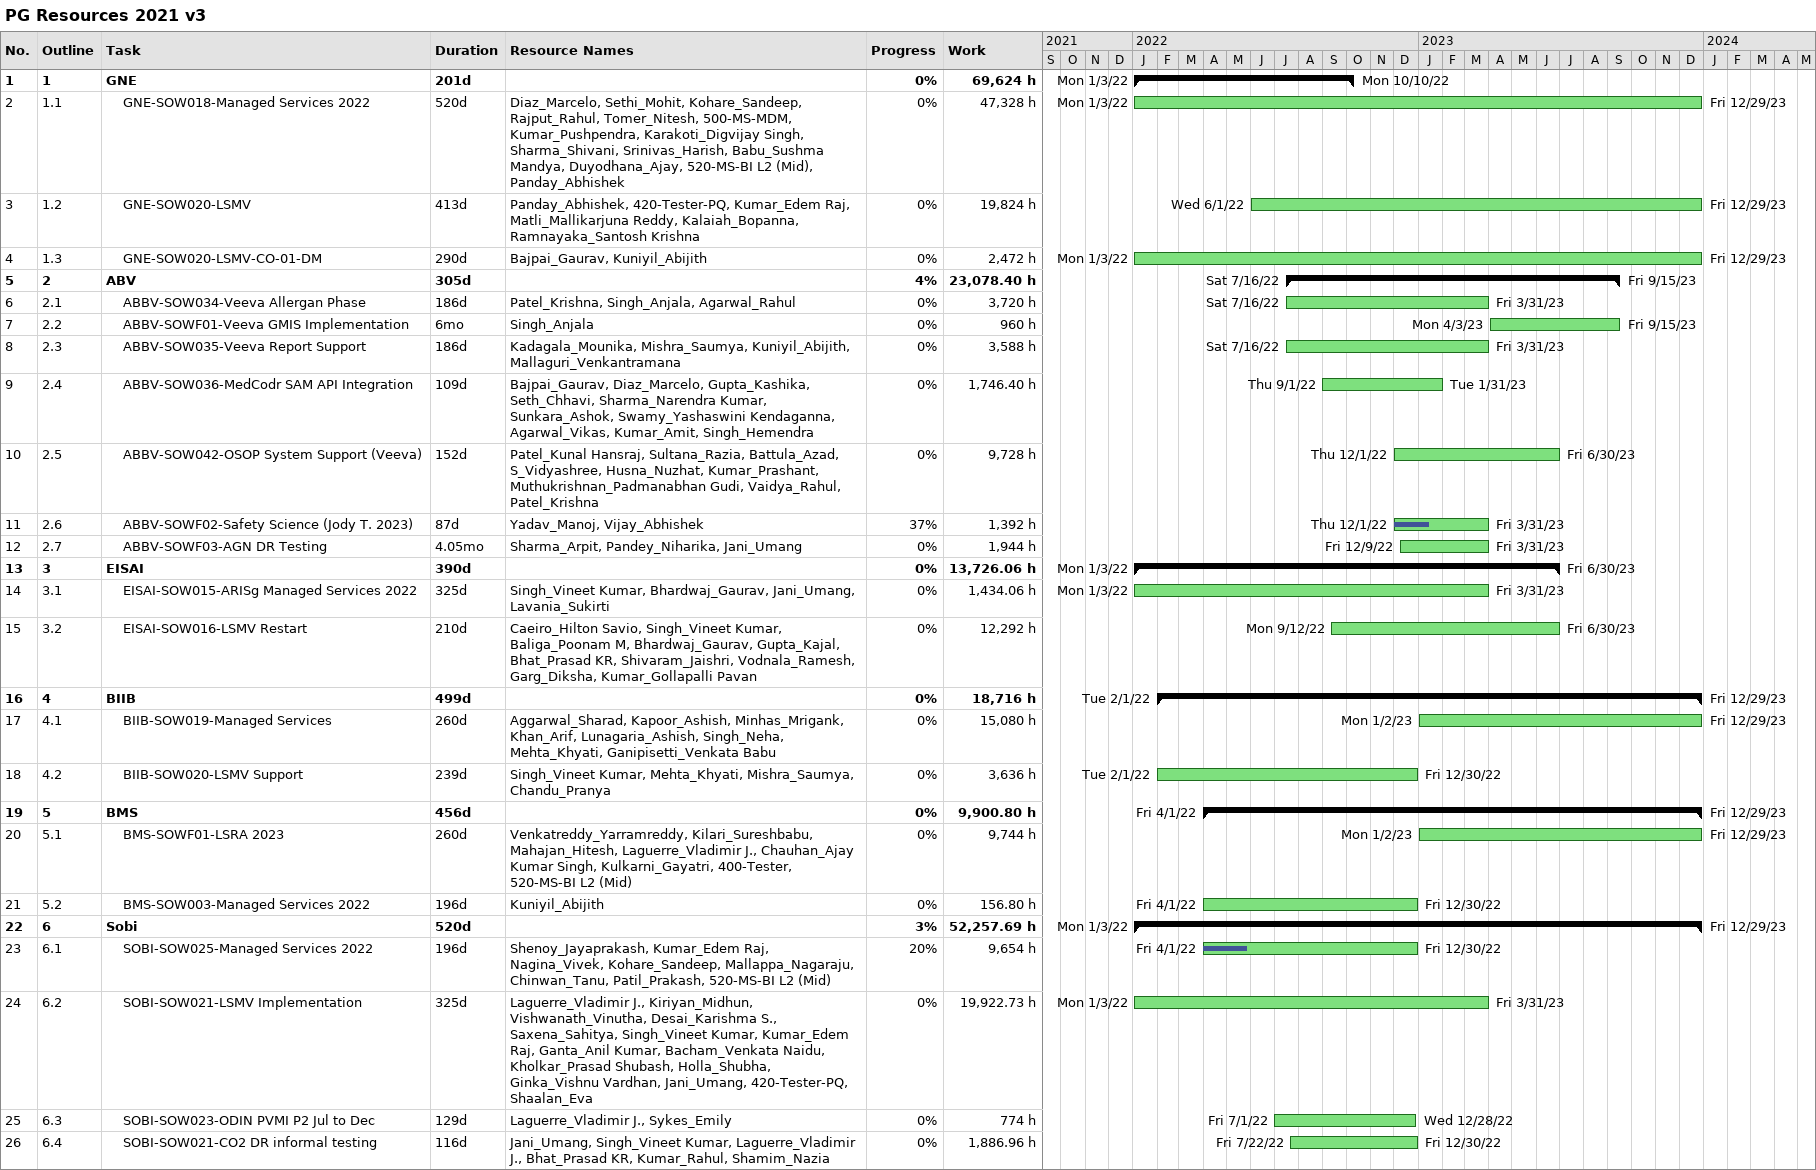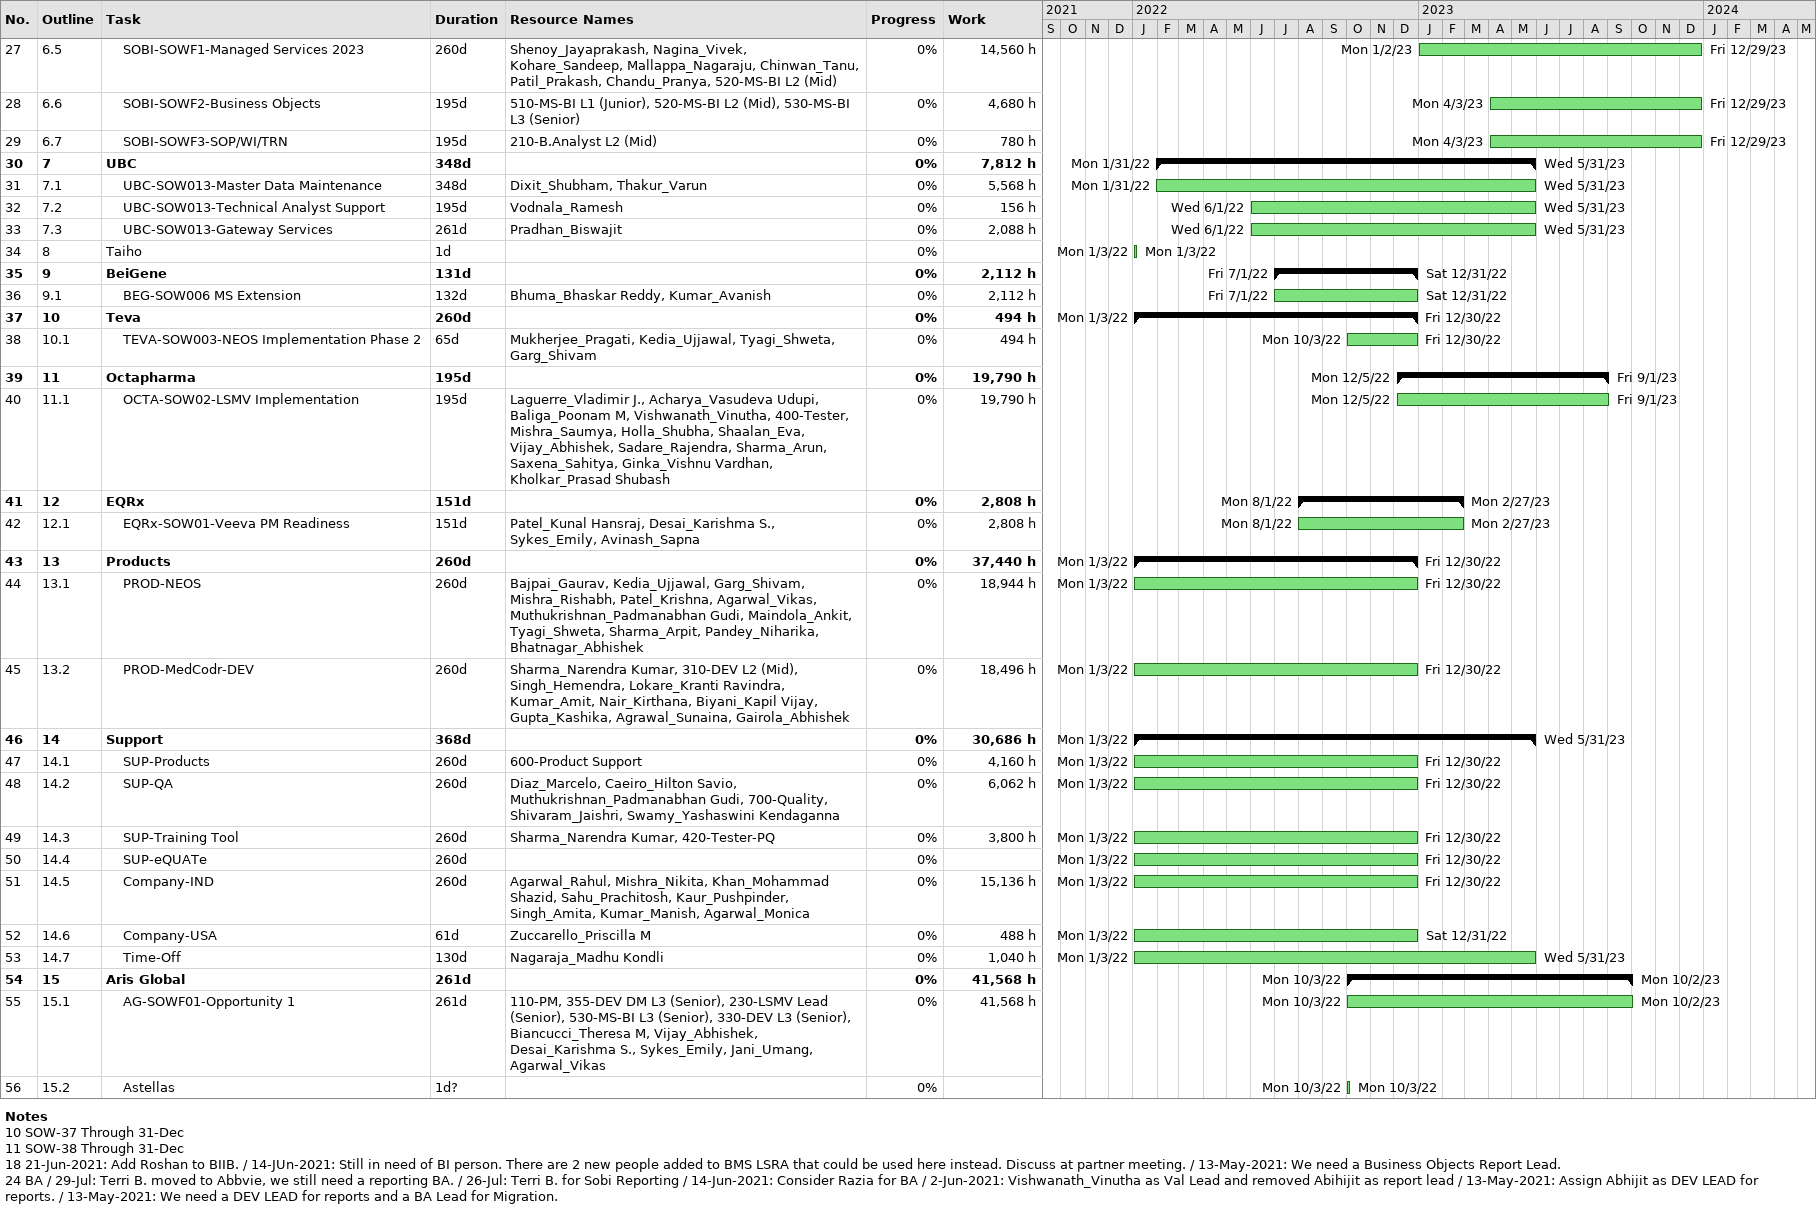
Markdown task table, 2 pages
PG Resources 2021 v3

| ID | WBS | Task | Duration | Start | Finish | Resources | % complete | Work (h) |
|---|---|---|---|---|---|---|---|---|
| 1 | 1 | **GNE** | 201d | 2022-01-03 | 2022-10-10 |  | 0 | 69624 |
| 2 | 1.1 | GNE-SOW018-Managed Services 2022 | 520d | 2022-01-03 | 2023-12-29 | Diaz_Marcelo, Sethi_Mohit, Kohare_Sandeep, Rajput_Rahul, Tomer_Nitesh, 500-MS-MDM, Kumar_Pushpendra, Karakoti_Digvijay Singh, Sharma_Shivani, Srinivas_Harish, Babu_Sushma Mandya, Duyodhana_Ajay, 520-MS-BI L2 (Mid), Panday_Abhishek | 0 | 47328 |
| 3 | 1.2 | GNE-SOW020-LSMV | 413d | 2022-06-01 | 2023-12-29 | Panday_Abhishek, 420-Tester-PQ, Kumar_Edem Raj, Matli_Mallikarjuna Reddy, Kalaiah_Bopanna, Ramnayaka_Santosh Krishna | 0 | 19824 |
| 4 | 1.3 | GNE-SOW020-LSMV-CO-01-DM | 290d | 2022-01-03 | 2023-12-29 | Bajpai_Gaurav, Kuniyil_Abijith | 0 | 2472 |
| 5 | 2 | **ABV** | 305d | 2022-07-16 | 2023-09-15 |  | 4 | 23078.40 |
| 6 | 2.1 | ABBV-SOW034-Veeva Allergan Phase | 186d | 2022-07-16 | 2023-03-31 | Patel_Krishna, Singh_Anjala, Agarwal_Rahul | 0 | 3720 |
| 7 | 2.2 | ABBV-SOWF01-Veeva GMIS Implementation | 6mo | 2023-04-03 | 2023-09-15 | Singh_Anjala | 0 | 960 |
| 8 | 2.3 | ABBV-SOW035-Veeva Report Support | 186d | 2022-07-16 | 2023-03-31 | Kadagala_Mounika, Mishra_Saumya, Kuniyil_Abijith, Mallaguri_Venkantramana | 0 | 3588 |
| 9 | 2.4 | ABBV-SOW036-MedCodr SAM API Integration | 109d | 2022-09-01 | 2023-01-31 | Bajpai_Gaurav, Diaz_Marcelo, Gupta_Kashika, Seth_Chhavi, Sharma_Narendra Kumar, Sunkara_Ashok, Swamy_Yashaswini Kendaganna, Agarwal_Vikas, Kumar_Amit, Singh_Hemendra | 0 | 1746.40 |
| 10 | 2.5 | ABBV-SOW042-OSOP System Support (Veeva) | 152d | 2022-12-01 | 2023-06-30 | Patel_Kunal Hansraj, Sultana_Razia, Battula_Azad, S_Vidyashree, Husna_Nuzhat, Kumar_Prashant, Muthukrishnan_Padmanabhan Gudi, Vaidya_Rahul, Patel_Krishna | 0 | 9728 |
| 11 | 2.6 | ABBV-SOWF02-Safety Science (Jody T. 2023) | 87d | 2022-12-01 | 2023-03-31 | Yadav_Manoj, Vijay_Abhishek | 37 | 1392 |
| 12 | 2.7 | ABBV-SOWF03-AGN DR Testing | 4.05mo | 2022-12-09 | 2023-03-31 | Sharma_Arpit, Pandey_Niharika, Jani_Umang | 0 | 1944 |
| 13 | 3 | **EISAI** | 390d | 2022-01-03 | 2023-06-30 |  | 0 | 13726.06 |
| 14 | 3.1 | EISAI-SOW015-ARISg Managed Services 2022 | 325d | 2022-01-03 | 2023-03-31 | Singh_Vineet Kumar, Bhardwaj_Gaurav, Jani_Umang, Lavania_Sukirti | 0 | 1434.06 |
| 15 | 3.2 | EISAI-SOW016-LSMV Restart | 210d | 2022-09-12 | 2023-06-30 | Caeiro_Hilton Savio, Singh_Vineet Kumar, Baliga_Poonam M, Bhardwaj_Gaurav, Gupta_Kajal, Bhat_Prasad KR, Shivaram_Jaishri, Vodnala_Ramesh, Garg_Diksha, Kumar_Gollapalli Pavan | 0 | 12292 |
| 16 | 4 | **BIIB** | 499d | 2022-02-01 | 2023-12-29 |  | 0 | 18716 |
| 17 | 4.1 | BIIB-SOW019-Managed Services | 260d | 2023-01-02 | 2023-12-29 | Aggarwal_Sharad, Kapoor_Ashish, Minhas_Mrigank, Khan_Arif, Lunagaria_Ashish, Singh_Neha, Mehta_Khyati, Ganipisetti_Venkata Babu | 0 | 15080 |
| 18 | 4.2 | BIIB-SOW020-LSMV Support | 239d | 2022-02-01 | 2022-12-30 | Singh_Vineet Kumar, Mehta_Khyati, Mishra_Saumya, Chandu_Pranya | 0 | 3636 |
| 19 | 5 | **BMS** | 456d | 2022-04-01 | 2023-12-29 |  | 0 | 9900.80 |
| 20 | 5.1 | BMS-SOWF01-LSRA 2023 | 260d | 2023-01-02 | 2023-12-29 | Venkatreddy_Yarramreddy, Kilari_Sureshbabu, Mahajan_Hitesh, Laguerre_Vladimir J., Chauhan_Ajay Kumar Singh, Kulkarni_Gayatri, 400-Tester, 520-MS-BI L2 (Mid) | 0 | 9744 |
| 21 | 5.2 | BMS-SOW003-Managed Services 2022 | 196d | 2022-04-01 | 2022-12-30 | Kuniyil_Abijith | 0 | 156.80 |
| 22 | 6 | **Sobi** | 520d | 2022-01-03 | 2023-12-29 |  | 3 | 52257.69 |
| 23 | 6.1 | SOBI-SOW025-Managed Services 2022 | 196d | 2022-04-01 | 2022-12-30 | Shenoy_Jayaprakash, Kumar_Edem Raj, Nagina_Vivek, Kohare_Sandeep, Mallappa_Nagaraju, Chinwan_Tanu, Patil_Prakash, 520-MS-BI L2 (Mid) | 20 | 9654 |
| 24 | 6.2 | SOBI-SOW021-LSMV Implementation | 325d | 2022-01-03 | 2023-03-31 | Laguerre_Vladimir J., Kiriyan_Midhun, Vishwanath_Vinutha, Desai_Karishma S., Saxena_Sahitya, Singh_Vineet Kumar, Kumar_Edem Raj, Ganta_Anil Kumar, Bacham_Venkata Naidu, Kholkar_Prasad Shubash, Holla_Shubha, Ginka_Vishnu Vardhan, Jani_Umang, 420-Tester-PQ, Shaalan_Eva | 0 | 19922.73 |
| 25 | 6.3 | SOBI-SOW023-ODIN PVMI P2 Jul to Dec | 129d | 2022-07-01 | 2022-12-28 | Laguerre_Vladimir J., Sykes_Emily | 0 | 774 |
| 26 | 6.4 | SOBI-SOW021-CO2 DR informal testing | 116d | 2022-07-22 | 2022-12-30 | Jani_Umang, Singh_Vineet Kumar, Laguerre_Vladimir J., Bhat_Prasad KR, Kumar_Rahul, Shamim_Nazia | 0 | 1886.96 |
| 27 | 6.5 | SOBI-SOWF1-Managed Services 2023 | 260d | 2023-01-02 | 2023-12-29 | Shenoy_Jayaprakash, Nagina_Vivek, Kohare_Sandeep, Mallappa_Nagaraju, Chinwan_Tanu, Patil_Prakash, Chandu_Pranya, 520-MS-BI L2 (Mid) | 0 | 14560 |
| 28 | 6.6 | SOBI-SOWF2-Business Objects | 195d | 2023-04-03 | 2023-12-29 | 510-MS-BI L1 (Junior), 520-MS-BI L2 (Mid), 530-MS-BI L3 (Senior) | 0 | 4680 |
| 29 | 6.7 | SOBI-SOWF3-SOP/WI/TRN | 195d | 2023-04-03 | 2023-12-29 | 210-B.Analyst L2 (Mid) | 0 | 780 |
| 30 | 7 | **UBC** | 348d | 2022-01-31 | 2023-05-31 |  | 0 | 7812 |
| 31 | 7.1 | UBC-SOW013-Master Data Maintenance | 348d | 2022-01-31 | 2023-05-31 | Dixit_Shubham, Thakur_Varun | 0 | 5568 |
| 32 | 7.2 | UBC-SOW013-Technical Analyst Support | 195d | 2022-06-01 | 2023-05-31 | Vodnala_Ramesh | 0 | 156 |
| 33 | 7.3 | UBC-SOW013-Gateway Services | 261d | 2022-06-01 | 2023-05-31 | Pradhan_Biswajit | 0 | 2088 |
| 34 | 8 | Taiho | 1d | 2022-01-03 | 2022-01-03 |  | 0 |  |
| 35 | 9 | **BeiGene** | 131d | 2022-07-01 | 2022-12-31 |  | 0 | 2112 |
| 36 | 9.1 | BEG-SOW006 MS Extension | 132d | 2022-07-01 | 2022-12-31 | Bhuma_Bhaskar Reddy, Kumar_Avanish | 0 | 2112 |
| 37 | 10 | **Teva** | 260d | 2022-01-03 | 2022-12-30 |  | 0 | 494 |
| 38 | 10.1 | TEVA-SOW003-NEOS Implementation Phase 2 | 65d | 2022-10-03 | 2022-12-30 | Mukherjee_Pragati, Kedia_Ujjawal, Tyagi_Shweta, Garg_Shivam | 0 | 494 |
| 39 | 11 | **Octapharma** | 195d | 2022-12-05 | 2023-09-01 |  | 0 | 19790 |
| 40 | 11.1 | OCTA-SOW02-LSMV Implementation | 195d | 2022-12-05 | 2023-09-01 | Laguerre_Vladimir J., Acharya_Vasudeva Udupi, Baliga_Poonam M, Vishwanath_Vinutha, 400-Tester, Mishra_Saumya, Holla_Shubha, Shaalan_Eva, Vijay_Abhishek, Sadare_Rajendra, Sharma_Arun, Saxena_Sahitya, Ginka_Vishnu Vardhan, Kholkar_Prasad Shubash | 0 | 19790 |
| 41 | 12 | **EQRx** | 151d | 2022-08-01 | 2023-02-27 |  | 0 | 2808 |
| 42 | 12.1 | EQRx-SOW01-Veeva PM Readiness | 151d | 2022-08-01 | 2023-02-27 | Patel_Kunal Hansraj, Desai_Karishma S., Sykes_Emily, Avinash_Sapna | 0 | 2808 |
| 43 | 13 | **Products** | 260d | 2022-01-03 | 2022-12-30 |  | 0 | 37440 |
| 44 | 13.1 | PROD-NEOS | 260d | 2022-01-03 | 2022-12-30 | Bajpai_Gaurav, Kedia_Ujjawal, Garg_Shivam, Mishra_Rishabh, Patel_Krishna, Agarwal_Vikas, Muthukrishnan_Padmanabhan Gudi, Maindola_Ankit, Tyagi_Shweta, Sharma_Arpit, Pandey_Niharika, Bhatnagar_Abhishek | 0 | 18944 |
| 45 | 13.2 | PROD-MedCodr-DEV | 260d | 2022-01-03 | 2022-12-30 | Sharma_Narendra Kumar, 310-DEV L2 (Mid), Singh_Hemendra, Lokare_Kranti Ravindra, Kumar_Amit, Nair_Kirthana, Biyani_Kapil Vijay, Gupta_Kashika, Agrawal_Sunaina, Gairola_Abhishek | 0 | 18496 |
| 46 | 14 | **Support** | 368d | 2022-01-03 | 2023-05-31 |  | 0 | 30686 |
| 47 | 14.1 | SUP-Products | 260d | 2022-01-03 | 2022-12-30 | 600-Product Support | 0 | 4160 |
| 48 | 14.2 | SUP-QA | 260d | 2022-01-03 | 2022-12-30 | Diaz_Marcelo, Caeiro_Hilton Savio, Muthukrishnan_Padmanabhan Gudi, 700-Quality, Shivaram_Jaishri, Swamy_Yashaswini Kendaganna | 0 | 6062 |
| 49 | 14.3 | SUP-Training Tool | 260d | 2022-01-03 | 2022-12-30 | Sharma_Narendra Kumar, 420-Tester-PQ | 0 | 3800 |
| 50 | 14.4 | SUP-eQUATe | 260d | 2022-01-03 | 2022-12-30 |  | 0 |  |
| 51 | 14.5 | Company-IND | 260d | 2022-01-03 | 2022-12-30 | Agarwal_Rahul, Mishra_Nikita, Khan_Mohammad Shazid, Sahu_Prachitosh, Kaur_Pushpinder, Singh_Amita, Kumar_Manish, Agarwal_Monica | 0 | 15136 |
| 52 | 14.6 | Company-USA | 61d | 2022-01-03 | 2022-12-31 | Zuccarello_Priscilla M | 0 | 488 |
| 53 | 14.7 | Time-Off | 130d | 2022-01-03 | 2023-05-31 | Nagaraja_Madhu Kondli | 0 | 1040 |
| 54 | 15 | **Aris Global** | 261d | 2022-10-03 | 2023-10-02 |  | 0 | 41568 |
| 55 | 15.1 | AG-SOWF01-Opportunity 1 | 261d | 2022-10-03 | 2023-10-02 | 110-PM, 355-DEV DM L3 (Senior), 230-LSMV Lead (Senior), 530-MS-BI L3 (Senior), 330-DEV L3 (Senior), Biancucci_Theresa M, Vijay_Abhishek, Desai_Karishma S., Sykes_Emily, Jani_Umang, Agarwal_Vikas | 0 | 41568 |
| 56 | 15.2 | Astellas | 1d? | 2022-10-03 | 2022-10-03 |  | 0 |  |

Notes
- 10: SOW-37 Through 31-Dec
- 11: SOW-38 Through 31-Dec
- 18: 21-Jun-2021: Add Roshan to BIIB. / 14-JUn-2021: Still in need of BI person. There are 2 new people added to BMS LSRA that could be used here instead. Discuss at partner meeting. / 13-May-2021: We need a Business Objects Report Lead.
- 24: BA / 29-Jul: Terri B. moved to Abbvie, we still need a reporting BA. / 26-Jul: Terri B. for Sobi Reporting / 14-Jun-2021: Consider Razia for BA / 2-Jun-2021: Vishwanath_Vinutha as Val Lead and removed Abihijit as report lead / 13-May-2021: Assign Abhijit as DEV LEAD for reports. / 13-May-2021: We need a DEV LEAD for reports and a BA Lead for Migration.
